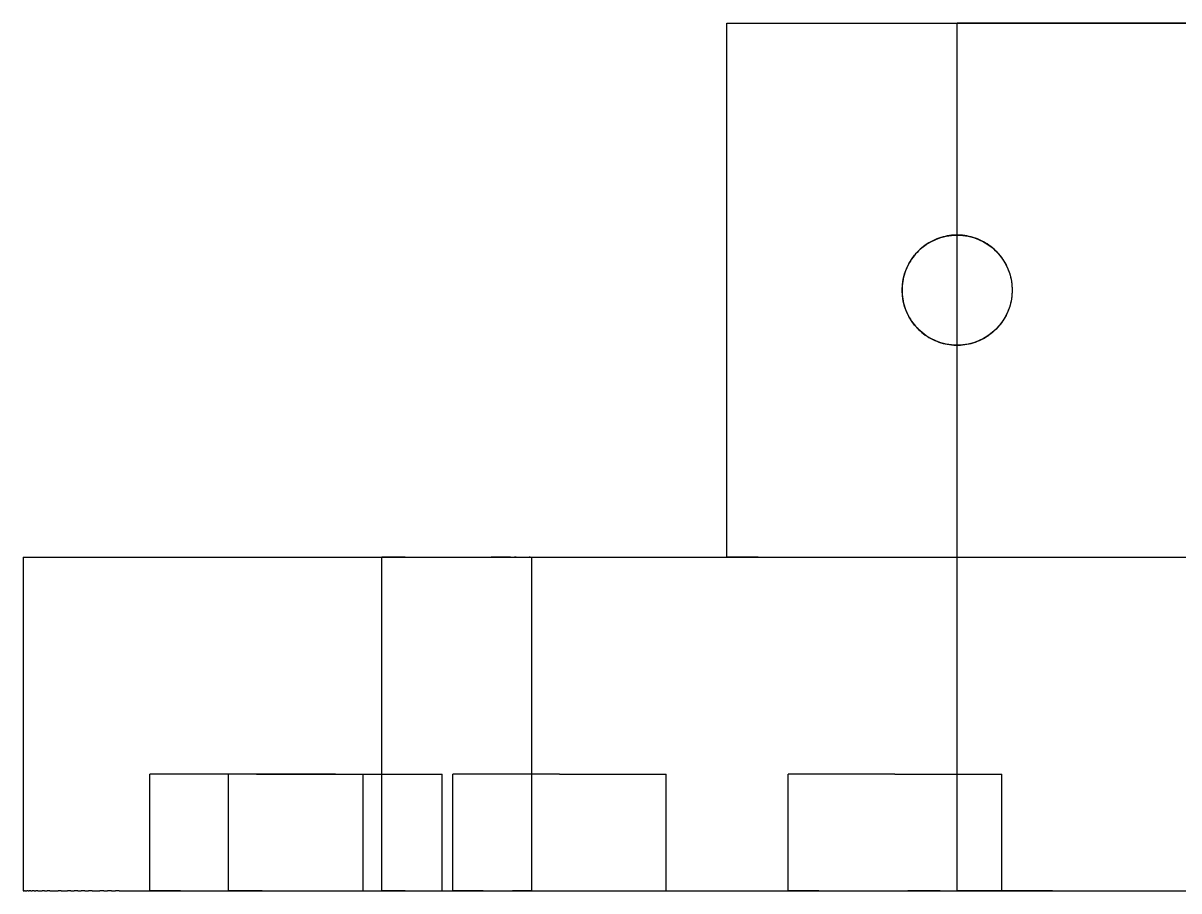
# Model space of a CAD drawing. Header units: millimetres. Extents: x -65 to 188, y -225 to 38.
# Drawn here: x 112 to 146.65, y -170 to -144 of the extents above; entities that cross this region are included whole.
import ezdxf

# ---------------------------------------------------------------- set-up
doc = ezdxf.new("R2010")
doc.units = ezdxf.units.MM
doc.layers.add('SIDE_YZ', color=7, linetype='Continuous')

msp = doc.modelspace()

# ---------------------------------------------------------------- linework, layer by layer
msp.add_circle((140, -152), 1.65)
msp.add_circle((140, -152), 1.65)
at = {"layer": 'SIDE_YZ'}
for p, q in [((133.1, -160), (133.1, -144)), ((133.1, -144), (133.102, -144)), ((133.102, -144), (133.11, -144)), ((133.11, -144), (133.122, -144)), ((133.122, -144), (133.139, -144)), ((133.139, -144), (133.161, -144)), ((133.161, -144), (133.188, -144)), ((133.188, -144), (133.22, -144)), ((133.22, -144), (133.257, -144)), ((133.257, -144), (133.298, -144)), ((133.298, -144), (133.344, -144)), ((133.344, -144), (133.394, -144)), ((133.394, -144), (133.449, -144)), ((133.449, -144), (133.508, -144)), ((133.508, -144), (133.572, -144)), ((133.572, -144), (133.639, -144)), ((133.639, -144), (133.711, -144)), ((133.711, -144), (133.787, -144)), ((133.787, -144), (133.867, -144)), ((133.867, -144), (133.95, -144)), ((133.95, -144), (134.037, -144)), ((134.037, -144), (134.128, -144)), ((134.128, -144), (134.222, -144)), ((134.222, -144), (134.319, -144)), ((134.319, -144), (134.419, -144)), ((134.419, -144), (134.522, -144)), ((134.522, -144), (134.628, -144)), ((134.628, -144), (134.736, -144)), ((134.736, -144), (134.847, -144)), ((134.847, -144), (134.96, -144)), ((134.96, -144), (135.075, -144)), ((135.075, -144), (135.192, -144)), ((135.192, -144), (135.311, -144)), ((135.311, -144), (135.431, -144)), ((135.431, -144), (135.553, -144)), ((135.553, -144), (135.676, -144)), ((135.676, -144), (135.799, -144)), ((135.799, -144), (135.924, -144)), ((135.924, -144), (136.049, -144)), ((136.049, -144), (136.174, -144)), ((136.174, -144), (136.3, -144)), ((136.3, -144), (163.7, -144)), ((140.002, -170), (140.002, -144)), ((140.018, -144), (140.002, -144)), ((140.049, -144), (140.018, -144)), ((140.097, -144), (140.049, -144)), ((140.16, -144), (140.097, -144)), ((140.238, -144), (140.16, -144)), ((140.332, -144), (140.238, -144)), ((140.441, -144), (140.332, -144)), ((140.566, -144), (140.441, -144)), ((140.705, -144), (140.566, -144)), ((140.859, -144), (140.705, -144)), ((141.028, -144), (140.859, -144)), ((141.21, -144), (141.028, -144)), ((141.407, -144), (141.21, -144)), ((141.617, -144), (141.407, -144)), ((141.84, -144), (141.617, -144)), ((142.077, -144), (141.84, -144)), ((142.325, -144), (142.077, -144)), ((142.586, -144), (142.325, -144)), ((142.859, -144), (142.586, -144)), ((143.143, -144), (142.859, -144)), ((143.438, -144), (143.143, -144)), ((143.743, -144), (143.438, -144)), ((144.058, -144), (143.743, -144)), ((144.382, -144), (144.058, -144)), ((144.716, -144), (144.382, -144)), ((145.058, -144), (144.716, -144)), ((145.407, -144), (145.058, -144)), ((145.764, -144), (145.407, -144)), ((146.127, -144), (145.764, -144)), ((146.497, -144), (146.127, -144)), ((146.872, -144), (146.497, -144)), ((139.771, -150.366), (139.706, -150.376)), ((139.836, -150.358), (139.771, -150.366)), ((139.902, -150.353), (139.836, -150.358)), ((139.967, -150.35), (139.902, -150.353)), ((140.033, -150.35), (139.967, -150.35)), ((140.098, -150.353), (140.033, -150.35)), ((140.164, -150.358), (140.098, -150.353)), ((140.229, -150.366), (140.164, -150.358)), ((140.294, -150.376), (140.229, -150.366)), ((138.993, -150.693), (138.942, -150.734)), ((139.046, -150.654), (138.993, -150.693)), ((139.1, -150.617), (139.046, -150.654)), ((139.156, -150.582), (139.1, -150.617)), ((139.213, -150.55), (139.156, -150.582)), ((139.271, -150.52), (139.213, -150.55)), ((139.331, -150.492), (139.271, -150.52)), ((139.391, -150.466), (139.331, -150.492)), ((139.453, -150.443), (139.391, -150.466)), ((139.515, -150.423), (139.453, -150.443)), ((139.578, -150.405), (139.515, -150.423)), ((139.642, -150.389), (139.578, -150.405)), ((139.706, -150.376), (139.642, -150.389)), ((140.358, -150.389), (140.294, -150.376)), ((140.422, -150.405), (140.358, -150.389)), ((140.485, -150.423), (140.422, -150.405)), ((140.547, -150.443), (140.485, -150.423)), ((140.609, -150.466), (140.547, -150.443)), ((140.669, -150.492), (140.609, -150.466)), ((140.729, -150.52), (140.669, -150.492)), ((140.787, -150.55), (140.729, -150.52)), ((140.844, -150.582), (140.787, -150.55)), ((140.9, -150.617), (140.844, -150.582)), ((140.954, -150.654), (140.9, -150.617)), ((141.007, -150.693), (140.954, -150.654)), ((141.058, -150.734), (141.007, -150.693)), ((138.673, -151.02), (138.635, -151.073)), ((138.713, -150.968), (138.673, -151.02)), ((138.755, -150.917), (138.713, -150.968)), ((138.799, -150.869), (138.755, -150.917)), ((138.845, -150.822), (138.799, -150.869)), ((138.893, -150.777), (138.845, -150.822)), ((138.942, -150.734), (138.893, -150.777)), ((141.107, -150.777), (141.058, -150.734)), ((141.155, -150.822), (141.107, -150.777)), ((141.155, -150.822), (141.201, -150.869)), ((141.201, -150.869), (141.245, -150.917)), ((141.245, -150.917), (141.287, -150.968)), ((141.287, -150.968), (141.327, -151.02)), ((141.327, -151.02), (141.365, -151.073)), ((138.479, -151.361), (138.455, -151.422)), ((138.505, -151.301), (138.479, -151.361)), ((138.534, -151.242), (138.505, -151.301)), ((138.566, -151.184), (138.534, -151.242)), ((138.599, -151.128), (138.566, -151.184)), ((138.635, -151.073), (138.599, -151.128)), ((141.365, -151.073), (141.401, -151.128)), ((141.401, -151.128), (141.434, -151.184)), ((141.434, -151.184), (141.466, -151.242)), ((141.466, -151.242), (141.495, -151.301)), ((141.495, -151.301), (141.521, -151.361)), ((141.521, -151.361), (141.545, -151.422)), ((138.371, -151.739), (138.362, -151.804)), ((138.383, -151.674), (138.371, -151.739)), ((138.397, -151.61), (138.383, -151.674)), ((138.414, -151.547), (138.397, -151.61)), ((138.433, -151.484), (138.414, -151.547)), ((138.455, -151.422), (138.433, -151.484)), ((141.545, -151.422), (141.567, -151.484)), ((141.567, -151.484), (141.586, -151.547)), ((141.586, -151.547), (141.603, -151.61)), ((141.603, -151.61), (141.617, -151.674)), ((141.617, -151.674), (141.629, -151.739)), ((141.629, -151.739), (141.638, -151.804)), ((138.351, -151.934), (138.35, -152)), ((138.35, -152), (138.351, -152.066)), ((138.355, -151.869), (138.351, -151.934)), ((138.351, -152.066), (138.355, -152.131)), ((138.362, -151.804), (138.355, -151.869)), ((141.638, -151.804), (141.645, -151.869)), ((141.645, -151.869), (141.649, -151.934)), ((141.649, -152.066), (141.645, -152.131)), ((141.649, -151.934), (141.65, -152)), ((141.65, -152), (141.649, -152.066)), ((138.355, -152.131), (138.362, -152.196)), ((138.362, -152.196), (138.371, -152.261)), ((138.371, -152.261), (138.383, -152.326)), ((138.383, -152.326), (138.397, -152.39)), ((138.397, -152.39), (138.414, -152.453)), ((138.414, -152.453), (138.433, -152.516)), ((141.586, -152.453), (141.567, -152.516)), ((141.603, -152.39), (141.586, -152.453)), ((141.617, -152.326), (141.603, -152.39)), ((141.629, -152.261), (141.617, -152.326)), ((141.638, -152.196), (141.629, -152.261)), ((141.645, -152.131), (141.638, -152.196)), ((138.433, -152.516), (138.455, -152.578)), ((138.455, -152.578), (138.479, -152.639)), ((138.479, -152.639), (138.505, -152.699)), ((138.505, -152.699), (138.534, -152.758)), ((138.534, -152.758), (138.566, -152.816)), ((141.466, -152.758), (141.434, -152.816)), ((141.495, -152.699), (141.466, -152.758)), ((141.521, -152.639), (141.495, -152.699)), ((141.545, -152.578), (141.521, -152.639)), ((141.567, -152.516), (141.545, -152.578)), ((138.566, -152.816), (138.599, -152.872)), ((138.599, -152.872), (138.635, -152.927)), ((138.635, -152.927), (138.673, -152.98)), ((138.673, -152.98), (138.713, -153.032)), ((138.713, -153.032), (138.755, -153.083)), ((138.755, -153.083), (138.799, -153.131)), ((138.799, -153.131), (138.845, -153.178)), ((141.201, -153.131), (141.155, -153.178)), ((141.245, -153.083), (141.201, -153.131)), ((141.287, -153.032), (141.245, -153.083)), ((141.327, -152.98), (141.287, -153.032)), ((141.365, -152.927), (141.327, -152.98)), ((141.401, -152.872), (141.365, -152.927)), ((141.434, -152.816), (141.401, -152.872)), ((138.845, -153.178), (138.893, -153.223)), ((138.893, -153.223), (138.942, -153.266)), ((138.942, -153.266), (138.993, -153.307)), ((138.993, -153.307), (139.046, -153.346)), ((139.046, -153.346), (139.1, -153.383)), ((139.1, -153.383), (139.156, -153.418)), ((139.156, -153.418), (139.213, -153.45)), ((139.213, -153.45), (139.271, -153.48)), ((139.271, -153.48), (139.331, -153.508)), ((140.669, -153.508), (140.729, -153.48)), ((140.729, -153.48), (140.787, -153.45)), ((140.787, -153.45), (140.844, -153.418)), ((140.844, -153.418), (140.9, -153.383)), ((140.9, -153.383), (140.954, -153.346)), ((141.007, -153.307), (140.954, -153.346)), ((141.058, -153.266), (141.007, -153.307)), ((141.107, -153.223), (141.058, -153.266)), ((141.155, -153.178), (141.107, -153.223)), ((139.331, -153.508), (139.391, -153.534)), ((139.391, -153.534), (139.453, -153.557)), ((139.453, -153.557), (139.515, -153.577)), ((139.515, -153.577), (139.578, -153.595)), ((139.578, -153.595), (139.642, -153.611)), ((139.642, -153.611), (139.706, -153.624)), ((139.706, -153.624), (139.771, -153.634)), ((139.771, -153.634), (139.836, -153.642)), ((139.836, -153.642), (139.902, -153.647)), ((139.902, -153.647), (139.967, -153.65)), ((139.967, -153.65), (140.033, -153.65)), ((140.033, -153.65), (140.098, -153.647)), ((140.098, -153.647), (140.164, -153.642)), ((140.164, -153.642), (140.229, -153.634)), ((140.229, -153.634), (140.294, -153.624)), ((140.294, -153.624), (140.358, -153.611)), ((140.358, -153.611), (140.422, -153.595)), ((140.422, -153.595), (140.485, -153.577)), ((140.485, -153.577), (140.547, -153.557)), ((140.547, -153.557), (140.609, -153.534)), ((140.609, -153.534), (140.669, -153.508)), ((112, -160), (112, -170)), ((112, -160), (112.002, -160)), ((112.002, -160), (112.009, -160)), ((112.009, -160), (112.021, -160)), ((112.021, -160), (112.037, -160)), ((112.037, -160), (112.058, -160)), ((112.058, -160), (112.083, -160)), ((112.083, -160), (112.113, -160)), ((112.113, -160), (112.147, -160)), ((112.147, -160), (112.185, -160)), ((112.185, -160), (112.228, -160)), ((112.228, -160), (112.276, -160)), ((112.276, -160), (112.327, -160)), ((112.327, -160), (112.383, -160)), ((112.383, -160), (112.442, -160)), ((112.442, -160), (112.506, -160)), ((112.506, -160), (112.573, -160)), ((112.573, -160), (112.644, -160)), ((112.644, -160), (112.719, -160)), ((112.719, -160), (112.797, -160)), ((112.797, -160), (112.879, -160)), ((112.879, -160), (112.964, -160)), ((112.964, -160), (113.052, -160)), ((113.052, -160), (113.143, -160)), ((113.143, -160), (113.237, -160)), ((113.237, -160), (113.333, -160)), ((113.333, -160), (113.433, -160)), ((113.433, -160), (113.534, -160)), ((113.534, -160), (113.638, -160)), ((113.638, -160), (113.744, -160)), ((113.744, -160), (113.852, -160)), ((113.852, -160), (113.962, -160)), ((113.962, -160), (114.073, -160)), ((114.073, -160), (114.186, -160)), ((114.186, -160), (114.3, -160)), ((114.3, -160), (114.415, -160)), ((114.415, -160), (114.531, -160)), ((114.531, -160), (114.647, -160)), ((114.647, -160), (114.765, -160)), ((114.765, -160), (114.882, -160)), ((114.882, -160), (115, -160)), ((115, -160), (185, -160)), ((122.75, -170), (122.75, -160)), ((122.754, -160), (122.75, -160)), ((122.761, -160), (122.754, -160)), ((122.772, -160), (122.761, -160)), ((122.786, -160), (122.772, -160)), ((122.804, -160), (122.786, -160)), ((122.825, -160), (122.804, -160)), ((122.849, -160), (122.825, -160)), ((122.877, -160), (122.849, -160)), ((122.909, -160), (122.877, -160)), ((122.943, -160), (122.909, -160)), ((122.981, -160), (122.943, -160)), ((123.022, -160), (122.981, -160)), ((123.067, -160), (123.022, -160)), ((123.114, -160), (123.067, -160)), ((123.164, -160), (123.114, -160)), ((123.217, -160), (123.164, -160)), ((123.273, -160), (123.217, -160)), ((123.332, -160), (123.273, -160)), ((123.393, -160), (123.332, -160)), ((123.457, -160), (123.393, -160)), ((123.457, -160), (123.523, -160)), ((123.523, -160), (123.592, -160)), ((123.592, -160), (123.663, -160)), ((123.663, -160), (123.736, -160)), ((123.736, -160), (123.811, -160)), ((123.811, -160), (123.888, -160)), ((123.888, -160), (123.967, -160)), ((123.967, -160), (124.047, -160)), ((124.047, -160), (124.129, -160)), ((124.129, -160), (124.212, -160)), ((124.212, -160), (124.296, -160)), ((124.296, -160), (124.382, -160)), ((124.382, -160), (124.468, -160)), ((124.468, -160), (124.556, -160)), ((124.556, -160), (124.644, -160)), ((124.644, -160), (124.732, -160)), ((124.732, -160), (124.821, -160)), ((124.821, -160), (124.911, -160)), ((124.911, -160), (125, -160)), ((125, -160), (125.089, -160)), ((125.089, -160), (125.179, -160)), ((125.179, -160), (125.268, -160)), ((125.268, -160), (125.356, -160)), ((125.356, -160), (125.444, -160)), ((125.444, -160), (125.532, -160)), ((125.532, -160), (125.618, -160)), ((125.618, -160), (125.704, -160)), ((125.704, -160), (125.788, -160)), ((125.788, -160), (125.871, -160)), ((125.871, -160), (125.953, -160)), ((125.953, -160), (126.033, -160)), ((126.112, -160), (126.033, -160)), ((126.189, -160), (126.112, -160)), ((126.264, -160), (126.189, -160)), ((126.337, -160), (126.264, -160)), ((126.408, -160), (126.337, -160)), ((126.477, -160), (126.408, -160)), ((126.543, -160), (126.477, -160)), ((126.607, -160), (126.543, -160)), ((126.607, -160), (126.668, -160)), ((126.668, -160), (126.727, -160)), ((126.783, -160), (126.727, -160)), ((126.783, -160), (126.836, -160)), ((126.836, -160), (126.886, -160)), ((126.886, -160), (126.933, -160)), ((126.933, -160), (126.978, -160)), ((126.978, -160), (127.019, -160)), ((127.019, -160), (127.057, -160)), ((127.057, -160), (127.091, -160)), ((127.091, -160), (127.123, -160)), ((127.123, -160), (127.151, -160)), ((127.151, -160), (127.175, -160)), ((127.196, -160), (127.175, -160)), ((127.196, -160), (127.214, -160)), ((127.214, -160), (127.228, -160)), ((127.228, -160), (127.239, -160)), ((127.239, -160), (127.246, -160)), ((127.246, -160), (127.25, -160)), ((127.25, -170), (127.25, -160)), ((133.102, -160), (133.1, -160)), ((133.11, -160), (133.102, -160)), ((133.122, -160), (133.11, -160)), ((133.139, -160), (133.122, -160)), ((133.161, -160), (133.139, -160)), ((133.188, -160), (133.161, -160)), ((133.22, -160), (133.188, -160)), ((133.257, -160), (133.22, -160)), ((133.298, -160), (133.257, -160)), ((133.344, -160), (133.298, -160)), ((133.394, -160), (133.344, -160)), ((133.449, -160), (133.394, -160)), ((133.508, -160), (133.449, -160)), ((133.572, -160), (133.508, -160)), ((133.639, -160), (133.572, -160)), ((133.711, -160), (133.639, -160)), ((133.787, -160), (133.711, -160)), ((133.867, -160), (133.787, -160)), ((133.95, -160), (133.867, -160)), ((134.037, -160), (133.95, -160)), ((134.037, -160), (134.128, -160)), ((134.128, -160), (134.222, -160)), ((134.222, -160), (134.319, -160)), ((134.319, -160), (134.419, -160)), ((134.419, -160), (134.522, -160)), ((134.522, -160), (134.628, -160)), ((134.628, -160), (134.736, -160)), ((134.736, -160), (134.847, -160)), ((134.847, -160), (134.96, -160)), ((134.96, -160), (135.075, -160)), ((135.075, -160), (135.192, -160)), ((135.192, -160), (135.311, -160)), ((135.311, -160), (135.431, -160)), ((135.431, -160), (135.553, -160)), ((135.553, -160), (135.676, -160)), ((135.676, -160), (135.799, -160)), ((135.799, -160), (135.924, -160)), ((135.924, -160), (136.049, -160)), ((136.049, -160), (136.174, -160)), ((136.174, -160), (136.3, -160)), ((136.3, -160), (163.7, -160)), ((115.801, -170), (115.801, -166.5)), ((115.806, -166.5), (115.801, -166.5)), ((115.816, -166.5), (115.806, -166.5)), ((115.831, -166.5), (115.816, -166.5)), ((115.851, -166.5), (115.831, -166.5)), ((115.876, -166.5), (115.851, -166.5)), ((115.906, -166.5), (115.876, -166.5)), ((115.941, -166.5), (115.906, -166.5)), ((115.981, -166.5), (115.941, -166.5)), ((116.026, -166.5), (115.981, -166.5)), ((116.075, -166.5), (116.026, -166.5)), ((116.129, -166.5), (116.075, -166.5)), ((116.187, -166.5), (116.129, -166.5)), ((116.25, -166.5), (116.187, -166.5)), ((116.317, -166.5), (116.25, -166.5)), ((116.389, -166.5), (116.317, -166.5)), ((116.465, -166.5), (116.389, -166.5)), ((116.544, -166.5), (116.465, -166.5)), ((116.628, -166.5), (116.544, -166.5)), ((116.715, -166.5), (116.628, -166.5)), ((116.806, -166.5), (116.715, -166.5)), ((116.9, -166.5), (116.806, -166.5)), ((116.998, -166.5), (116.9, -166.5)), ((117.099, -166.5), (116.998, -166.5)), ((117.202, -166.5), (117.099, -166.5)), ((117.309, -166.5), (117.202, -166.5)), ((117.418, -166.5), (117.309, -166.5)), ((117.53, -166.5), (117.418, -166.5)), ((117.644, -166.5), (117.53, -166.5)), ((117.761, -166.5), (117.644, -166.5)), ((117.879, -166.5), (117.761, -166.5)), ((117.999, -166.5), (117.879, -166.5)), ((118.121, -166.5), (117.999, -166.5)), ((118.244, -166.5), (118.121, -166.5)), ((118.16, -170), (118.16, -166.5)), ((118.165, -166.5), (118.16, -166.5)), ((118.176, -166.5), (118.165, -166.5)), ((118.191, -166.5), (118.176, -166.5)), ((118.211, -166.5), (118.191, -166.5)), ((118.236, -166.5), (118.211, -166.5)), ((118.266, -166.5), (118.236, -166.5)), ((118.368, -166.5), (118.244, -166.5)), ((118.301, -166.5), (118.266, -166.5)), ((118.341, -166.5), (118.301, -166.5)), ((118.385, -166.5), (118.341, -166.5)), ((118.493, -166.5), (118.368, -166.5)), ((118.435, -166.5), (118.385, -166.5)), ((118.489, -166.5), (118.435, -166.5)), ((118.547, -166.5), (118.489, -166.5)), ((118.619, -166.5), (118.493, -166.5)), ((118.61, -166.5), (118.547, -166.5)), ((118.677, -166.5), (118.61, -166.5)), ((118.746, -166.5), (118.619, -166.5)), ((118.749, -166.5), (118.677, -166.5)), ((118.873, -166.5), (118.746, -166.5)), ((118.824, -166.5), (118.749, -166.5)), ((118.904, -166.5), (118.824, -166.5)), ((119, -166.5), (118.873, -166.5)), ((118.987, -166.5), (118.904, -166.5)), ((119.075, -166.5), (118.987, -166.5)), ((119, -166.5), (119.127, -166.5)), ((119.165, -166.5), (119.075, -166.5)), ((119.127, -166.5), (119.254, -166.5)), ((119.26, -166.5), (119.165, -166.5)), ((119.254, -166.5), (119.381, -166.5)), ((119.357, -166.5), (119.26, -166.5)), ((119.458, -166.5), (119.357, -166.5)), ((119.381, -166.5), (119.507, -166.5)), ((119.562, -166.5), (119.458, -166.5)), ((119.507, -166.5), (119.632, -166.5)), ((119.669, -166.5), (119.562, -166.5)), ((119.632, -166.5), (119.756, -166.5)), ((119.778, -166.5), (119.669, -166.5)), ((119.756, -166.5), (119.879, -166.5)), ((119.89, -166.5), (119.778, -166.5)), ((119.879, -166.5), (120.001, -166.5)), ((120.004, -166.5), (119.89, -166.5)), ((120.001, -166.5), (120.121, -166.5)), ((120.12, -166.5), (120.004, -166.5)), ((120.239, -166.5), (120.12, -166.5)), ((120.121, -166.5), (120.239, -166.5)), ((120.359, -166.5), (120.239, -166.5)), ((120.239, -166.5), (120.356, -166.5)), ((120.356, -166.5), (120.47, -166.5)), ((120.48, -166.5), (120.359, -166.5)), ((120.47, -166.5), (120.582, -166.5)), ((120.603, -166.5), (120.48, -166.5)), ((120.582, -166.5), (120.691, -166.5)), ((120.728, -166.5), (120.603, -166.5)), ((120.691, -166.5), (120.798, -166.5)), ((120.853, -166.5), (120.728, -166.5)), ((120.798, -166.5), (120.901, -166.5)), ((120.979, -166.5), (120.853, -166.5)), ((120.901, -166.5), (121.002, -166.5)), ((121.105, -166.5), (120.979, -166.5)), ((121.002, -166.5), (121.1, -166.5)), ((121.1, -166.5), (121.194, -166.5)), ((121.233, -166.5), (121.105, -166.5)), ((121.194, -166.5), (121.285, -166.5)), ((121.36, -166.5), (121.233, -166.5)), ((121.285, -166.5), (121.372, -166.5)), ((121.36, -166.5), (121.487, -166.5)), ((121.372, -166.5), (121.456, -166.5)), ((121.456, -166.5), (121.535, -166.5)), ((121.487, -166.5), (121.614, -166.5)), ((121.535, -166.5), (121.611, -166.5)), ((121.611, -166.5), (121.683, -166.5)), ((121.614, -166.5), (121.741, -166.5)), ((121.683, -166.5), (121.75, -166.5)), ((121.741, -166.5), (121.867, -166.5)), ((121.75, -166.5), (121.813, -166.5)), ((121.813, -166.5), (121.871, -166.5)), ((121.867, -166.5), (121.992, -166.5)), ((121.871, -166.5), (121.925, -166.5)), ((121.925, -166.5), (121.974, -166.5)), ((121.974, -166.5), (122.019, -166.5)), ((121.992, -166.5), (122.116, -166.5)), ((122.019, -166.5), (122.059, -166.5)), ((122.059, -166.5), (122.094, -166.5)), ((122.094, -166.5), (122.124, -166.5)), ((122.116, -166.5), (122.239, -166.5)), ((122.124, -166.5), (122.149, -166.5)), ((122.149, -166.5), (122.169, -166.5)), ((122.169, -166.5), (122.184, -166.5)), ((122.184, -166.5), (122.194, -166.5)), ((122.194, -166.5), (122.199, -166.5)), ((122.199, -170), (122.199, -166.5)), ((122.239, -166.5), (122.361, -166.5)), ((122.361, -166.5), (122.481, -166.5)), ((122.481, -166.5), (122.599, -166.5)), ((122.599, -166.5), (122.715, -166.5)), ((122.715, -166.5), (122.829, -166.5)), ((122.829, -166.5), (122.941, -166.5)), ((122.941, -166.5), (123.051, -166.5)), ((123.051, -166.5), (123.157, -166.5)), ((123.157, -166.5), (123.261, -166.5)), ((123.261, -166.5), (123.362, -166.5)), ((123.362, -166.5), (123.46, -166.5)), ((123.46, -166.5), (123.554, -166.5)), ((123.554, -166.5), (123.645, -166.5)), ((123.645, -166.5), (123.732, -166.5)), ((123.732, -166.5), (123.816, -166.5)), ((123.816, -166.5), (123.895, -166.5)), ((123.895, -166.5), (123.971, -166.5)), ((123.971, -166.5), (124.042, -166.5)), ((124.042, -166.5), (124.11, -166.5)), ((124.11, -166.5), (124.172, -166.5)), ((124.172, -166.5), (124.231, -166.5)), ((124.231, -166.5), (124.285, -166.5)), ((124.285, -166.5), (124.334, -166.5)), ((124.334, -166.5), (124.379, -166.5)), ((124.379, -166.5), (124.418, -166.5)), ((124.418, -166.5), (124.453, -166.5)), ((124.453, -166.5), (124.483, -166.5)), ((124.483, -166.5), (124.509, -166.5)), ((124.509, -166.5), (124.529, -166.5)), ((124.529, -166.5), (124.544, -166.5)), ((124.544, -166.5), (124.554, -166.5)), ((124.554, -166.5), (124.559, -166.5)), ((124.559, -170), (124.559, -166.5)), ((124.88, -170), (124.88, -166.5)), ((124.885, -166.5), (124.88, -166.5)), ((124.895, -166.5), (124.885, -166.5)), ((124.911, -166.5), (124.895, -166.5)), ((124.931, -166.5), (124.911, -166.5)), ((124.956, -166.5), (124.931, -166.5)), ((124.986, -166.5), (124.956, -166.5)), ((125.021, -166.5), (124.986, -166.5)), ((125.061, -166.5), (125.021, -166.5)), ((125.105, -166.5), (125.061, -166.5)), ((125.155, -166.5), (125.105, -166.5)), ((125.209, -166.5), (125.155, -166.5)), ((125.267, -166.5), (125.209, -166.5)), ((125.33, -166.5), (125.267, -166.5)), ((125.397, -166.5), (125.33, -166.5)), ((125.469, -166.5), (125.397, -166.5)), ((125.544, -166.5), (125.469, -166.5)), ((125.624, -166.5), (125.544, -166.5)), ((125.707, -166.5), (125.624, -166.5)), ((125.795, -166.5), (125.707, -166.5)), ((125.885, -166.5), (125.795, -166.5)), ((125.98, -166.5), (125.885, -166.5)), ((126.077, -166.5), (125.98, -166.5)), ((126.178, -166.5), (126.077, -166.5)), ((126.282, -166.5), (126.178, -166.5)), ((126.389, -166.5), (126.282, -166.5)), ((126.498, -166.5), (126.389, -166.5)), ((126.61, -166.5), (126.498, -166.5)), ((126.724, -166.5), (126.61, -166.5)), ((126.84, -166.5), (126.724, -166.5)), ((126.959, -166.5), (126.84, -166.5)), ((127.079, -166.5), (126.959, -166.5)), ((127.2, -166.5), (127.079, -166.5)), ((127.323, -166.5), (127.2, -166.5)), ((127.448, -166.5), (127.323, -166.5)), ((127.573, -166.5), (127.448, -166.5)), ((127.699, -166.5), (127.573, -166.5)), ((127.825, -166.5), (127.699, -166.5)), ((127.952, -166.5), (127.825, -166.5)), ((128.08, -166.5), (127.952, -166.5)), ((128.08, -166.5), (128.207, -166.5)), ((128.207, -166.5), (128.334, -166.5)), ((128.334, -166.5), (128.461, -166.5)), ((128.461, -166.5), (128.587, -166.5)), ((128.587, -166.5), (128.712, -166.5)), ((128.712, -166.5), (128.836, -166.5)), ((128.836, -166.5), (128.959, -166.5)), ((128.959, -166.5), (129.081, -166.5)), ((129.081, -166.5), (129.201, -166.5)), ((129.201, -166.5), (129.319, -166.5)), ((129.319, -166.5), (129.435, -166.5)), ((129.435, -166.5), (129.549, -166.5)), ((129.549, -166.5), (129.661, -166.5)), ((129.661, -166.5), (129.771, -166.5)), ((129.771, -166.5), (129.877, -166.5)), ((129.877, -166.5), (129.981, -166.5)), ((129.981, -166.5), (130.082, -166.5)), ((130.082, -166.5), (130.18, -166.5)), ((130.18, -166.5), (130.274, -166.5)), ((130.274, -166.5), (130.365, -166.5)), ((130.365, -166.5), (130.452, -166.5)), ((130.452, -166.5), (130.536, -166.5)), ((130.536, -166.5), (130.615, -166.5)), ((130.615, -166.5), (130.691, -166.5)), ((130.691, -166.5), (130.762, -166.5)), ((130.762, -166.5), (130.83, -166.5)), ((130.83, -166.5), (130.892, -166.5)), ((130.892, -166.5), (130.951, -166.5)), ((130.951, -166.5), (131.005, -166.5)), ((131.005, -166.5), (131.054, -166.5)), ((131.054, -166.5), (131.099, -166.5)), ((131.099, -166.5), (131.138, -166.5)), ((131.138, -166.5), (131.173, -166.5)), ((131.173, -166.5), (131.203, -166.5)), ((131.203, -166.5), (131.229, -166.5)), ((131.229, -166.5), (131.249, -166.5)), ((131.249, -166.5), (131.264, -166.5)), ((131.264, -166.5), (131.274, -166.5)), ((131.274, -166.5), (131.279, -166.5)), ((131.279, -170), (131.279, -166.5)), ((134.937, -170), (134.937, -166.5)), ((134.943, -166.5), (134.937, -166.5)), ((134.953, -166.5), (134.943, -166.5)), ((134.968, -166.5), (134.953, -166.5)), ((134.988, -166.5), (134.968, -166.5)), ((135.013, -166.5), (134.988, -166.5)), ((135.043, -166.5), (135.013, -166.5)), ((135.078, -166.5), (135.043, -166.5)), ((135.118, -166.5), (135.078, -166.5)), ((135.162, -166.5), (135.118, -166.5)), ((135.212, -166.5), (135.162, -166.5)), ((135.266, -166.5), (135.212, -166.5)), ((135.324, -166.5), (135.266, -166.5)), ((135.387, -166.5), (135.324, -166.5)), ((135.454, -166.5), (135.387, -166.5)), ((135.526, -166.5), (135.454, -166.5)), ((135.601, -166.5), (135.526, -166.5)), ((135.681, -166.5), (135.601, -166.5)), ((135.764, -166.5), (135.681, -166.5)), ((135.852, -166.5), (135.764, -166.5)), ((135.943, -166.5), (135.852, -166.5)), ((136.037, -166.5), (135.943, -166.5)), ((136.135, -166.5), (136.037, -166.5)), ((136.235, -166.5), (136.135, -166.5)), ((136.339, -166.5), (136.235, -166.5)), ((136.446, -166.5), (136.339, -166.5)), ((136.555, -166.5), (136.446, -166.5)), ((136.667, -166.5), (136.555, -166.5)), ((136.781, -166.5), (136.667, -166.5)), ((136.898, -166.5), (136.781, -166.5)), ((137.016, -166.5), (136.898, -166.5)), ((137.136, -166.5), (137.016, -166.5)), ((137.257, -166.5), (137.136, -166.5)), ((137.381, -166.5), (137.257, -166.5)), ((137.505, -166.5), (137.381, -166.5)), ((137.63, -166.5), (137.505, -166.5)), ((137.756, -166.5), (137.63, -166.5)), ((137.883, -166.5), (137.756, -166.5)), ((138.01, -166.5), (137.883, -166.5)), ((138.137, -166.5), (138.01, -166.5)), ((138.137, -166.5), (138.264, -166.5)), ((138.264, -166.5), (138.391, -166.5)), ((138.391, -166.5), (138.518, -166.5)), ((138.518, -166.5), (138.644, -166.5)), ((138.644, -166.5), (138.769, -166.5)), ((138.769, -166.5), (138.893, -166.5)), ((138.893, -166.5), (139.016, -166.5)), ((139.016, -166.5), (139.138, -166.5)), ((139.138, -166.5), (139.258, -166.5)), ((139.258, -166.5), (139.376, -166.5)), ((139.376, -166.5), (139.492, -166.5)), ((139.492, -166.5), (139.607, -166.5)), ((139.607, -166.5), (139.718, -166.5)), ((139.718, -166.5), (139.828, -166.5)), ((139.828, -166.5), (139.934, -166.5)), ((139.934, -166.5), (140.038, -166.5)), ((140.038, -166.5), (140.139, -166.5)), ((140.139, -166.5), (140.237, -166.5)), ((140.237, -166.5), (140.331, -166.5)), ((140.331, -166.5), (140.422, -166.5)), ((140.422, -166.5), (140.509, -166.5)), ((140.509, -166.5), (140.593, -166.5)), ((140.593, -166.5), (140.672, -166.5)), ((140.672, -166.5), (140.748, -166.5)), ((140.748, -166.5), (140.819, -166.5)), ((140.819, -166.5), (140.887, -166.5)), ((140.887, -166.5), (140.95, -166.5)), ((140.95, -166.5), (141.008, -166.5)), ((141.008, -166.5), (141.062, -166.5)), ((141.062, -166.5), (141.111, -166.5)), ((141.111, -166.5), (141.156, -166.5)), ((141.156, -166.5), (141.196, -166.5)), ((141.196, -166.5), (141.231, -166.5)), ((141.231, -166.5), (141.261, -166.5)), ((141.261, -166.5), (141.286, -166.5)), ((141.286, -166.5), (141.306, -166.5)), ((141.306, -166.5), (141.321, -166.5)), ((141.321, -166.5), (141.331, -166.5)), ((141.331, -166.5), (141.336, -166.5)), ((141.336, -170), (141.336, -166.5)), ((112, -170), (112.002, -170)), ((112.002, -170), (112.009, -170)), ((112.021, -170), (112.009, -170)), ((112.021, -170), (112.037, -170)), ((112.058, -170), (112.037, -170)), ((112.058, -170), (112.083, -170)), ((112.083, -170), (112.113, -170)), ((112.147, -170), (112.113, -170)), ((112.147, -170), (112.185, -170)), ((112.228, -170), (112.185, -170)), ((112.228, -170), (112.276, -170)), ((112.327, -170), (112.276, -170)), ((112.327, -170), (112.383, -170)), ((112.442, -170), (112.383, -170)), ((112.442, -170), (112.506, -170)), ((112.506, -170), (112.573, -170)), ((112.644, -170), (112.573, -170)), ((112.644, -170), (112.719, -170)), ((112.797, -170), (112.719, -170)), ((112.797, -170), (112.879, -170)), ((112.879, -170), (112.964, -170)), ((112.964, -170), (113.052, -170)), ((113.143, -170), (113.052, -170)), ((113.143, -170), (113.237, -170)), ((113.237, -170), (113.333, -170)), ((113.433, -170), (113.333, -170)), ((113.433, -170), (113.534, -170)), ((113.638, -170), (113.534, -170)), ((113.638, -170), (113.744, -170)), ((113.852, -170), (113.744, -170)), ((113.852, -170), (113.962, -170)), ((114.073, -170), (113.962, -170)), ((114.073, -170), (114.186, -170)), ((114.186, -170), (114.3, -170)), ((114.415, -170), (114.3, -170)), ((114.415, -170), (114.531, -170)), ((114.647, -170), (114.531, -170)), ((114.647, -170), (114.765, -170)), ((114.882, -170), (114.765, -170)), ((114.882, -170), (115, -170)), ((115, -170), (185, -170)), ((115.806, -170), (115.801, -170)), ((115.816, -170), (115.806, -170)), ((115.831, -170), (115.816, -170)), ((115.851, -170), (115.831, -170)), ((115.876, -170), (115.851, -170)), ((115.906, -170), (115.876, -170)), ((115.941, -170), (115.906, -170)), ((115.981, -170), (115.941, -170)), ((116.026, -170), (115.981, -170)), ((116.075, -170), (116.026, -170)), ((116.129, -170), (116.075, -170)), ((116.187, -170), (116.129, -170)), ((116.25, -170), (116.187, -170)), ((116.317, -170), (116.25, -170)), ((116.389, -170), (116.317, -170)), ((116.465, -170), (116.389, -170)), ((116.544, -170), (116.465, -170)), ((116.628, -170), (116.544, -170)), ((116.715, -170), (116.628, -170)), ((116.715, -170), (116.806, -170)), ((116.806, -170), (116.9, -170)), ((116.9, -170), (116.998, -170)), ((116.998, -170), (117.099, -170)), ((117.099, -170), (117.202, -170)), ((117.202, -170), (117.309, -170)), ((117.309, -170), (117.418, -170)), ((117.418, -170), (117.53, -170)), ((117.53, -170), (117.644, -170)), ((117.644, -170), (117.761, -170)), ((117.761, -170), (117.879, -170)), ((117.879, -170), (117.999, -170)), ((117.999, -170), (118.121, -170)), ((118.121, -170), (118.244, -170)), ((118.165, -170), (118.16, -170)), ((118.176, -170), (118.165, -170)), ((118.191, -170), (118.176, -170)), ((118.211, -170), (118.191, -170)), ((118.236, -170), (118.211, -170)), ((118.266, -170), (118.236, -170)), ((118.244, -170), (118.368, -170)), ((118.301, -170), (118.266, -170)), ((118.341, -170), (118.301, -170)), ((118.385, -170), (118.341, -170)), ((118.368, -170), (118.493, -170)), ((118.435, -170), (118.385, -170)), ((118.489, -170), (118.435, -170)), ((118.547, -170), (118.489, -170)), ((118.493, -170), (118.619, -170)), ((118.61, -170), (118.547, -170)), ((118.677, -170), (118.61, -170)), ((118.619, -170), (118.746, -170)), ((118.749, -170), (118.677, -170)), ((118.746, -170), (118.873, -170)), ((118.824, -170), (118.749, -170)), ((118.904, -170), (118.824, -170)), ((118.873, -170), (119, -170)), ((118.987, -170), (118.904, -170)), ((119.075, -170), (118.987, -170)), ((119, -170), (119.127, -170)), ((119.165, -170), (119.075, -170)), ((119.127, -170), (119.254, -170)), ((119.165, -170), (119.26, -170)), ((119.254, -170), (119.381, -170)), ((119.26, -170), (119.357, -170)), ((119.357, -170), (119.458, -170)), ((119.381, -170), (119.507, -170)), ((119.458, -170), (119.562, -170)), ((119.507, -170), (119.632, -170)), ((119.562, -170), (119.669, -170)), ((119.632, -170), (119.756, -170)), ((119.669, -170), (119.778, -170)), ((119.756, -170), (119.879, -170)), ((119.778, -170), (119.89, -170)), ((119.879, -170), (120.001, -170)), ((119.89, -170), (120.004, -170)), ((120.001, -170), (120.121, -170)), ((120.004, -170), (120.12, -170)), ((120.12, -170), (120.239, -170)), ((120.121, -170), (120.239, -170)), ((120.239, -170), (120.359, -170)), ((120.239, -170), (120.356, -170)), ((120.356, -170), (120.47, -170)), ((120.359, -170), (120.48, -170)), ((120.47, -170), (120.582, -170)), ((120.48, -170), (120.603, -170)), ((120.582, -170), (120.691, -170)), ((120.603, -170), (120.728, -170)), ((120.691, -170), (120.798, -170)), ((120.728, -170), (120.853, -170)), ((120.798, -170), (120.901, -170)), ((120.853, -170), (120.979, -170)), ((120.901, -170), (121.002, -170)), ((120.979, -170), (121.105, -170)), ((121.002, -170), (121.1, -170)), ((121.1, -170), (121.194, -170)), ((121.105, -170), (121.233, -170)), ((121.194, -170), (121.285, -170)), ((121.233, -170), (121.36, -170)), ((121.285, -170), (121.372, -170)), ((121.36, -170), (121.487, -170)), ((121.372, -170), (121.456, -170)), ((121.456, -170), (121.535, -170)), ((121.487, -170), (121.614, -170)), ((121.535, -170), (121.611, -170)), ((121.611, -170), (121.683, -170)), ((121.614, -170), (121.741, -170)), ((121.683, -170), (121.75, -170)), ((121.741, -170), (121.867, -170)), ((121.75, -170), (121.813, -170)), ((121.813, -170), (121.871, -170)), ((121.867, -170), (121.992, -170)), ((121.871, -170), (121.925, -170)), ((121.925, -170), (121.974, -170)), ((121.974, -170), (122.019, -170)), ((121.992, -170), (122.116, -170)), ((122.019, -170), (122.059, -170)), ((122.059, -170), (122.094, -170)), ((122.094, -170), (122.124, -170)), ((122.116, -170), (122.239, -170)), ((122.124, -170), (122.149, -170)), ((122.149, -170), (122.169, -170)), ((122.169, -170), (122.184, -170)), ((122.184, -170), (122.194, -170)), ((122.194, -170), (122.199, -170)), ((122.239, -170), (122.361, -170)), ((122.361, -170), (122.481, -170)), ((122.481, -170), (122.599, -170)), ((122.599, -170), (122.715, -170)), ((122.715, -170), (122.829, -170)), ((122.754, -170), (122.75, -170)), ((122.761, -170), (122.754, -170)), ((122.772, -170), (122.761, -170)), ((122.786, -170), (122.772, -170)), ((122.804, -170), (122.786, -170)), ((122.825, -170), (122.804, -170)), ((122.849, -170), (122.825, -170)), ((122.829, -170), (122.941, -170)), ((122.877, -170), (122.849, -170)), ((122.909, -170), (122.877, -170)), ((122.943, -170), (122.909, -170)), ((122.941, -170), (123.051, -170)), ((122.981, -170), (122.943, -170)), ((123.022, -170), (122.981, -170)), ((123.067, -170), (123.022, -170)), ((123.051, -170), (123.157, -170)), ((123.114, -170), (123.067, -170)), ((123.164, -170), (123.114, -170)), ((123.157, -170), (123.261, -170)), ((123.217, -170), (123.164, -170)), ((123.273, -170), (123.217, -170)), ((123.261, -170), (123.362, -170)), ((123.332, -170), (123.273, -170)), ((123.393, -170), (123.332, -170)), ((123.362, -170), (123.46, -170)), ((123.457, -170), (123.393, -170)), ((123.457, -170), (123.523, -170)), ((123.46, -170), (123.554, -170)), ((123.523, -170), (123.592, -170)), ((123.554, -170), (123.645, -170)), ((123.592, -170), (123.663, -170)), ((123.645, -170), (123.732, -170)), ((123.663, -170), (123.736, -170)), ((123.732, -170), (123.816, -170)), ((123.736, -170), (123.811, -170)), ((123.811, -170), (123.888, -170)), ((123.816, -170), (123.895, -170)), ((123.888, -170), (123.967, -170)), ((123.895, -170), (123.971, -170)), ((123.967, -170), (124.047, -170)), ((123.971, -170), (124.042, -170)), ((124.042, -170), (124.11, -170)), ((124.047, -170), (124.129, -170)), ((124.11, -170), (124.172, -170)), ((124.129, -170), (124.212, -170)), ((124.172, -170), (124.231, -170)), ((124.212, -170), (124.296, -170)), ((124.231, -170), (124.285, -170)), ((124.285, -170), (124.334, -170)), ((124.296, -170), (124.382, -170)), ((124.334, -170), (124.379, -170)), ((124.379, -170), (124.418, -170)), ((124.382, -170), (124.468, -170)), ((124.418, -170), (124.453, -170)), ((124.453, -170), (124.483, -170)), ((124.468, -170), (124.556, -170)), ((124.483, -170), (124.509, -170)), ((124.509, -170), (124.529, -170)), ((124.529, -170), (124.544, -170)), ((124.544, -170), (124.554, -170)), ((124.554, -170), (124.559, -170)), ((124.556, -170), (124.644, -170)), ((124.644, -170), (124.732, -170)), ((124.732, -170), (124.821, -170)), ((124.821, -170), (124.911, -170)), ((124.885, -170), (124.88, -170)), ((124.895, -170), (124.885, -170)), ((124.911, -170), (124.895, -170)), ((124.911, -170), (125, -170)), ((124.931, -170), (124.911, -170)), ((124.956, -170), (124.931, -170)), ((124.986, -170), (124.956, -170)), ((125.021, -170), (124.986, -170)), ((125, -170), (125.089, -170)), ((125.061, -170), (125.021, -170)), ((125.105, -170), (125.061, -170)), ((125.089, -170), (125.179, -170)), ((125.155, -170), (125.105, -170)), ((125.209, -170), (125.155, -170)), ((125.179, -170), (125.268, -170)), ((125.267, -170), (125.209, -170)), ((125.33, -170), (125.267, -170)), ((125.268, -170), (125.356, -170)), ((125.397, -170), (125.33, -170)), ((125.356, -170), (125.444, -170)), ((125.469, -170), (125.397, -170)), ((125.444, -170), (125.532, -170)), ((125.544, -170), (125.469, -170)), ((125.532, -170), (125.618, -170)), ((125.624, -170), (125.544, -170)), ((125.618, -170), (125.704, -170)), ((125.707, -170), (125.624, -170)), ((125.704, -170), (125.788, -170)), ((125.795, -170), (125.707, -170)), ((125.788, -170), (125.871, -170)), ((125.795, -170), (125.885, -170)), ((125.871, -170), (125.953, -170)), ((125.885, -170), (125.98, -170)), ((125.953, -170), (126.033, -170)), ((125.98, -170), (126.077, -170)), ((126.033, -170), (126.112, -170)), ((126.077, -170), (126.178, -170)), ((126.112, -170), (126.189, -170)), ((126.178, -170), (126.282, -170)), ((126.189, -170), (126.264, -170)), ((126.264, -170), (126.337, -170)), ((126.282, -170), (126.389, -170)), ((126.337, -170), (126.408, -170)), ((126.389, -170), (126.498, -170)), ((126.408, -170), (126.477, -170)), ((126.477, -170), (126.543, -170)), ((126.498, -170), (126.61, -170)), ((126.543, -170), (126.607, -170)), ((126.607, -170), (126.668, -170)), ((126.61, -170), (126.724, -170)), ((126.727, -170), (126.668, -170)), ((126.724, -170), (126.84, -170)), ((126.783, -170), (126.727, -170)), ((126.836, -170), (126.783, -170)), ((126.886, -170), (126.836, -170)), ((126.84, -170), (126.959, -170)), ((126.933, -170), (126.886, -170)), ((126.978, -170), (126.933, -170)), ((126.959, -170), (127.079, -170)), ((127.019, -170), (126.978, -170)), ((127.057, -170), (127.019, -170)), ((127.091, -170), (127.057, -170)), ((127.079, -170), (127.2, -170)), ((127.123, -170), (127.091, -170)), ((127.151, -170), (127.123, -170)), ((127.175, -170), (127.151, -170)), ((127.196, -170), (127.175, -170)), ((127.214, -170), (127.196, -170)), ((127.2, -170), (127.323, -170)), ((127.228, -170), (127.214, -170)), ((127.239, -170), (127.228, -170)), ((127.239, -170), (127.246, -170)), ((127.246, -170), (127.25, -170)), ((127.323, -170), (127.448, -170)), ((127.448, -170), (127.573, -170)), ((127.573, -170), (127.699, -170)), ((127.699, -170), (127.825, -170)), ((127.825, -170), (127.952, -170)), ((127.952, -170), (128.08, -170)), ((128.08, -170), (128.207, -170)), ((128.207, -170), (128.334, -170)), ((128.334, -170), (128.461, -170)), ((128.461, -170), (128.587, -170)), ((128.587, -170), (128.712, -170)), ((128.712, -170), (128.836, -170)), ((128.836, -170), (128.959, -170)), ((128.959, -170), (129.081, -170)), ((129.081, -170), (129.201, -170)), ((129.201, -170), (129.319, -170)), ((129.319, -170), (129.435, -170)), ((129.435, -170), (129.549, -170)), ((129.549, -170), (129.661, -170)), ((129.661, -170), (129.771, -170)), ((129.771, -170), (129.877, -170)), ((129.877, -170), (129.981, -170)), ((129.981, -170), (130.082, -170)), ((130.082, -170), (130.18, -170)), ((130.18, -170), (130.274, -170)), ((130.274, -170), (130.365, -170)), ((130.365, -170), (130.452, -170)), ((130.452, -170), (130.536, -170)), ((130.536, -170), (130.615, -170)), ((130.615, -170), (130.691, -170)), ((130.691, -170), (130.762, -170)), ((130.762, -170), (130.83, -170)), ((130.83, -170), (130.892, -170)), ((130.892, -170), (130.951, -170)), ((130.951, -170), (131.005, -170)), ((131.005, -170), (131.054, -170)), ((131.054, -170), (131.099, -170)), ((131.099, -170), (131.138, -170)), ((131.138, -170), (131.173, -170)), ((131.173, -170), (131.203, -170)), ((131.203, -170), (131.229, -170)), ((131.229, -170), (131.249, -170)), ((131.249, -170), (131.264, -170)), ((131.264, -170), (131.274, -170)), ((131.274, -170), (131.279, -170)), ((134.943, -170), (134.937, -170)), ((134.953, -170), (134.943, -170)), ((134.968, -170), (134.953, -170)), ((134.988, -170), (134.968, -170)), ((135.013, -170), (134.988, -170)), ((135.043, -170), (135.013, -170)), ((135.078, -170), (135.043, -170)), ((135.118, -170), (135.078, -170)), ((135.162, -170), (135.118, -170)), ((135.212, -170), (135.162, -170)), ((135.266, -170), (135.212, -170)), ((135.324, -170), (135.266, -170)), ((135.387, -170), (135.324, -170)), ((135.454, -170), (135.387, -170)), ((135.526, -170), (135.454, -170)), ((135.601, -170), (135.526, -170)), ((135.681, -170), (135.601, -170)), ((135.764, -170), (135.681, -170)), ((135.852, -170), (135.764, -170)), ((135.852, -170), (135.943, -170)), ((135.943, -170), (136.037, -170)), ((136.037, -170), (136.135, -170)), ((136.135, -170), (136.235, -170)), ((136.235, -170), (136.339, -170)), ((136.339, -170), (136.446, -170)), ((136.446, -170), (136.555, -170)), ((136.555, -170), (136.667, -170)), ((136.667, -170), (136.781, -170)), ((136.781, -170), (136.898, -170)), ((136.898, -170), (137.016, -170)), ((137.016, -170), (137.136, -170)), ((137.136, -170), (137.257, -170)), ((137.257, -170), (137.381, -170)), ((137.381, -170), (137.505, -170)), ((137.505, -170), (137.63, -170)), ((137.63, -170), (137.756, -170)), ((137.756, -170), (137.883, -170)), ((137.883, -170), (138.01, -170)), ((138.01, -170), (138.137, -170)), ((138.137, -170), (138.264, -170)), ((138.264, -170), (138.391, -170)), ((138.391, -170), (138.518, -170)), ((138.644, -170), (138.518, -170)), ((138.769, -170), (138.644, -170)), ((138.893, -170), (138.769, -170)), ((139.016, -170), (138.893, -170)), ((139.138, -170), (139.016, -170)), ((139.258, -170), (139.138, -170)), ((139.376, -170), (139.258, -170)), ((139.492, -170), (139.376, -170)), ((139.492, -170), (139.607, -170)), ((139.607, -170), (139.718, -170)), ((139.718, -170), (139.828, -170)), ((139.828, -170), (139.934, -170)), ((139.934, -170), (140.038, -170)), ((140.018, -170), (140.002, -170)), ((140.049, -170), (140.018, -170)), ((140.038, -170), (140.139, -170)), ((140.097, -170), (140.049, -170)), ((140.16, -170), (140.097, -170)), ((140.139, -170), (140.237, -170)), ((140.238, -170), (140.16, -170)), ((140.237, -170), (140.331, -170)), ((140.332, -170), (140.238, -170)), ((140.331, -170), (140.422, -170)), ((140.441, -170), (140.332, -170)), ((140.422, -170), (140.509, -170)), ((140.566, -170), (140.441, -170)), ((140.509, -170), (140.593, -170)), ((140.705, -170), (140.566, -170)), ((140.593, -170), (140.672, -170)), ((140.672, -170), (140.748, -170)), ((140.859, -170), (140.705, -170)), ((140.748, -170), (140.819, -170)), ((140.819, -170), (140.887, -170)), ((141.028, -170), (140.859, -170)), ((140.887, -170), (140.95, -170)), ((140.95, -170), (141.008, -170)), ((141.008, -170), (141.062, -170)), ((141.21, -170), (141.028, -170)), ((141.062, -170), (141.111, -170)), ((141.111, -170), (141.156, -170)), ((141.156, -170), (141.196, -170)), ((141.196, -170), (141.231, -170)), ((141.407, -170), (141.21, -170)), ((141.231, -170), (141.261, -170)), ((141.261, -170), (141.286, -170)), ((141.286, -170), (141.306, -170)), ((141.306, -170), (141.321, -170)), ((141.321, -170), (141.331, -170)), ((141.331, -170), (141.336, -170)), ((141.617, -170), (141.407, -170)), ((141.84, -170), (141.617, -170)), ((142.077, -170), (141.84, -170)), ((142.325, -170), (142.077, -170)), ((142.586, -170), (142.325, -170)), ((142.859, -170), (142.586, -170)), ((142.859, -170), (143.143, -170)), ((143.143, -170), (143.438, -170)), ((143.438, -170), (143.743, -170)), ((143.743, -170), (144.058, -170)), ((144.058, -170), (144.382, -170)), ((144.382, -170), (144.716, -170)), ((144.716, -170), (145.058, -170)), ((145.058, -170), (145.407, -170)), ((145.407, -170), (145.764, -170)), ((145.764, -170), (146.127, -170)), ((146.127, -170), (146.497, -170)), ((146.497, -170), (146.872, -170))]:
    msp.add_line(p, q, dxfattribs=at)

doc.saveas('drawing.dxf')
